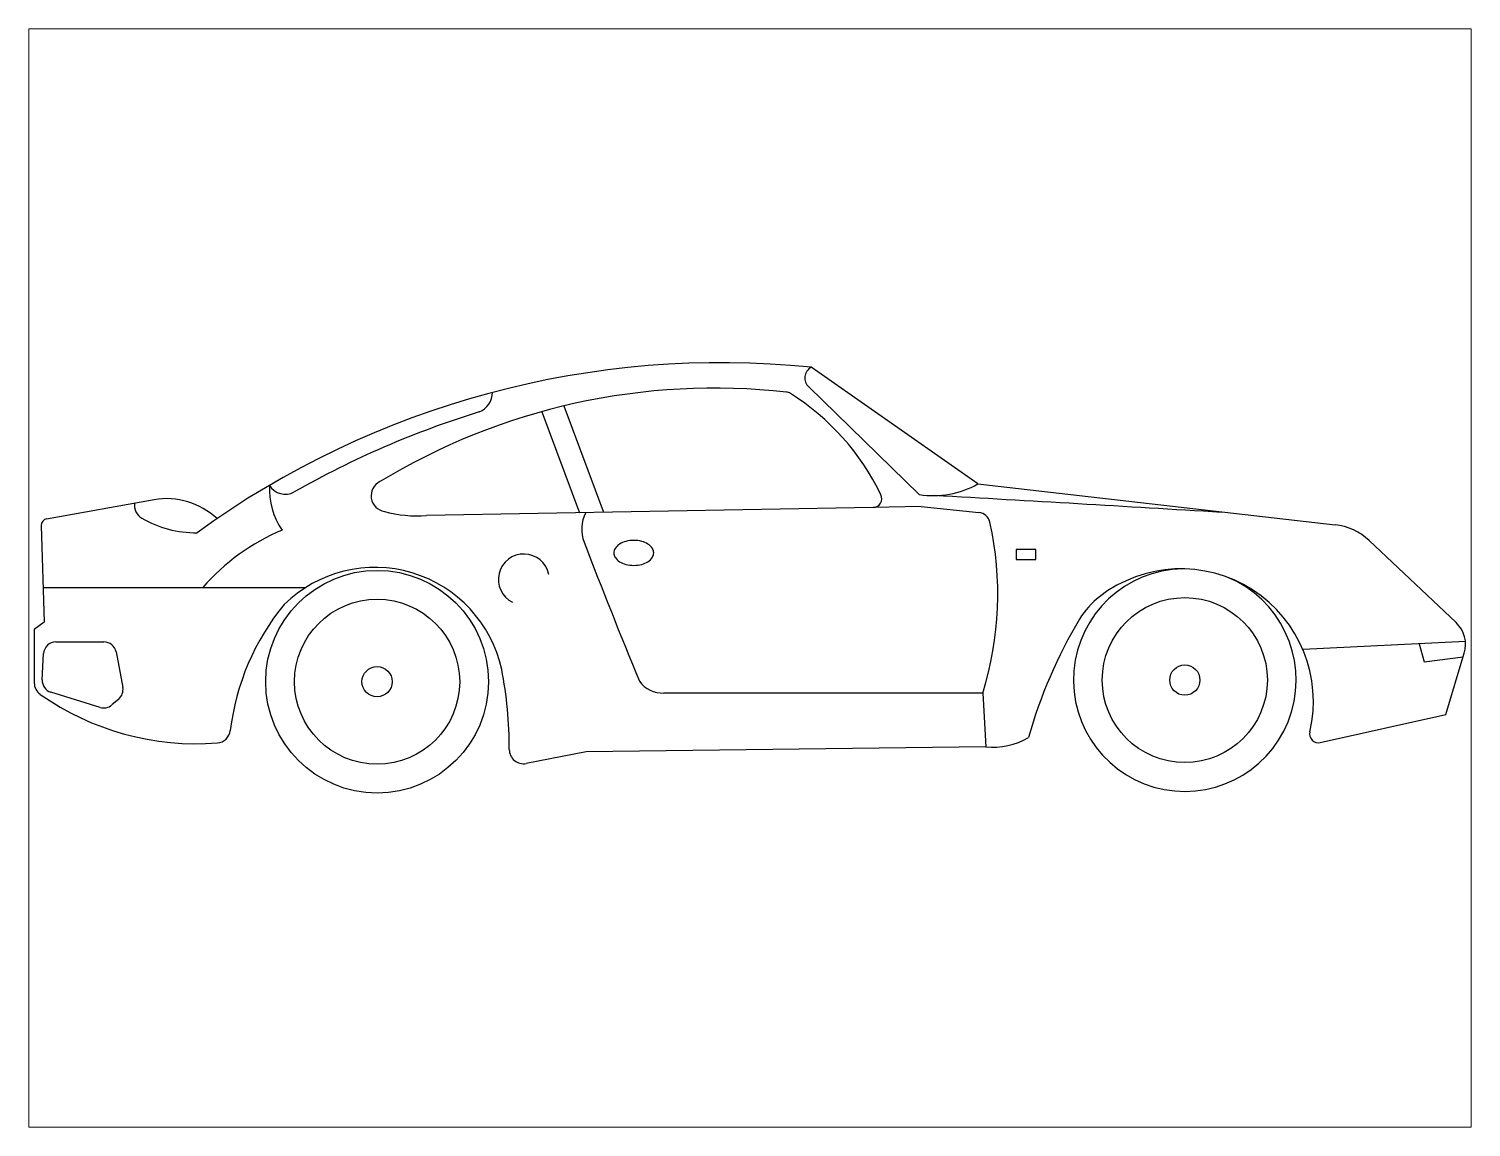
# Paper-space layout 'Layout1' of a CAD drawing. Header units: millimetres. Extents: x 1.05 to 9.45, y 0.8 to 7.2.
# The model-space entities are those that its viewports show. They can reach past a viewport. Long polylines and large blocks are cut down to what shows.
import ezdxf

# ---------------------------------------------------------------- set-up
doc = ezdxf.new("R2010")
doc.units = ezdxf.units.MM
doc.header["$MEASUREMENT"] = 0

# ---------------------------------------------------------------- blocks, each defined once
blk = doc.blocks.new('M_SITE2D_ELEV_VEHICLES_Car Sports 2')
at = {"color": 0}
for p, q in [((671.5, 920.7), (173.9, 1268.8)), ((167.5, 1210), (496.6, 889)), ((-629.9, 1136.3), (-517.6, 834.6)), ((-564.2, 1153.4), (-446, 835.9)), ((671.5, 920.7), (1738, 798.7)), ((-2107.6, 816.6), (-1786.8, 873.6)), ((359.2, 850.2), (-974.2, 826.4)), ((502.7, 852.8), (359.2, 850.2)), ((502.7, 852.8), (674.9, 835.4)), ((-2123.8, 796.6), (-2114.9, 508.2)), ((2098.9, 506.6), (1839.6, 751.4)), ((845, 724.5), (785.4, 724.5)), ((785.4, 724.5), (785.4, 694.6)), ((785.4, 694.6), (845, 694.6)), ((845, 694.6), (845, 724.5)), ((-2118.1, 610.9), (-1335.3, 610.9)), ((-2114.9, 508.2), (-2144.6, 486)), ((-2144.6, 486), (-2144.6, 326.8)), ((-2080.1, 448.7), (-1936.4, 448.7)), ((2126.7, 449.7), (1642.8, 426.3)), ((1988.5, 443), (2003.8, 389.3)), ((-2120.8, 335.5), (-2116.7, 414)), ((-1900.5, 418.9), (-1880.2, 312.9)), ((2003.8, 389.3), (2119.8, 403.8)), ((2067.7, 232.4), (2123.2, 414.9)), ((-1947.7, 253.3), (-2095, 298.6)), ((-1892.4, 278.3), (-1913.1, 260.5)), ((686.2, 296.2), (-265.8, 296.2)), ((686.2, 296.2), (695.2, 135.3)), ((1693.5, 148.5), (2067.7, 232.4)), ((695.2, 135.3), (-497, 120.6)), ((-497, 120.6), (-676.6, 85.8))]:
    blk.add_line(p, q, dxfattribs=at)
for centre, radius in [((-1121.3, 330), 332.4), ((-1121.3, 330), 246.4), ((1289.2, 334.8), 246.4), ((-1121.3, 330), 45.1), ((1289.2, 334.8), 45.1)]:
    blk.add_circle(centre, radius, dxfattribs=at)
for centre, radius, start, end in [((-95.9, -1377.2), 2659.7, 84.1766, 125.9847), ((190.8, 1237.2), 35.8, 118.0872, 229.4173), ((-113.4, -721.6), 1928.3, 83.6179, 121.3193), ((-840.2, 1194.2), 63.3, 291.9215, 359.7005), ((98, 1168.7), 26.3, 57.7031, 83.6179), ((-282.2, 567.1), 738, 25.7676, 57.7031), ((-1.7, -1505.8), 2764.1, 107.1452, 119.6384), ((-1219.6, 906.9), 223.3, 177.5785, 213.8736), ((-1395.2, 945.7), 55.8, 211.7514, 298.529), ((-1091.7, 885), 47.4, 116.7999, 260.6985), ((538.2, 1157.5), 271.8, 261.1979, 299.3696), ((-1800, 857.3), 45.7, 172.64, 239.0522), ((-1750.1, 655.4), 221.2, 46.9278, 99.5512), ((358.7, 876.5), 26.3, 271.0233, 25.7676), ((-11299.1, -208569.4), 209789.6, 86.530145, 86.764213), ((-1663.6, 1091.9), 317, 239.7135, 270.8793), ((-1003.9, 1179.2), 354, 254.3606, 274.8237), ((-403.5, 784.8), 107.4, 152.1971, 200.9963), ((671.1, 798.4), 37.2, 12.5588, 84.2411), ((-2104.1, 797.2), 19.7, 100.0716, 181.7839), ((-1157.3, 192.1), 640.2, 112.7602, 139.1349), ((-259.2, 591.2), 990.4, 342.6725, 12.5588), ((1717.8, 622.5), 177.3, 46.6362, 83.4744), ((15203.6, 6774.7), 16824.4, 200.99634, 202.51881), ((-374, 703.3), 44.4, 122.0184, 146.4793), ((-362.7, 685.3), 65.6, 104.5213, 122.0184), ((-355.3, 656.9), 95.1, 90, 104.5213), ((-355.3, 656.9), 95.1, 75.4787, 90), ((-348, 685.3), 65.6, 57.9816, 75.4787), ((-336.7, 703.3), 44.4, 33.5207, 57.9816), ((-683.4, 635.1), 76.1, 11.3131, 243.4549), ((-391, 714.6), 24, 146.4793, 180), ((-391, 714.6), 24, 180, 213.5207), ((-374, 725.9), 44.4, 213.5207, 237.9816), ((-336.7, 725.9), 44.4, 302.0184, 326.4793), ((-319.7, 714.6), 24, 0, 33.5207), ((-319.7, 714.6), 24, 326.4793, 0), ((-1127.8, 283.8), 387.4, 12.3894, 134.3304), ((-362.7, 743.9), 65.6, 237.9816, 255.4787), ((-355.3, 772.4), 95.1, 255.4787, 270), ((-355.3, 772.4), 95.1, 270, 284.5213), ((-348, 743.9), 65.6, 284.5213, 302.0184), ((1289.2, 334.8), 332.4, 91.0704, 67.619), ((1277.4, 271.6), 395.5, 346.6336, 127.9), ((-833.4, 96.8), 731.2, 140.6075, 173.1454), ((1183.5, 392.2), 242.7, 127.9, 149.0879), ((2229.7, -234.3), 1462.1, 149.0879, 164.2351), ((2037, 441.1), 90.1, 343.0842, 46.6362), ((-2080.1, 412.1), 36.6, 90, 176.9966), ((-1936.4, 412.1), 36.6, 10.7968, 90), ((-1959.7, 132.5), 1232.8, 359.7679, 10.9611), ((-2102.3, 326.8), 42.2, 180, 234.844), ((-2084.2, 333.6), 36.6, 176.9966, 252.8905), ((-1916.2, 306.1), 36.6, 310.6377, 10.7968), ((-270.7, 378.4), 82.3, 214.9817, 273.361), ((-1660.6, 954), 809.4, 234.844, 274.4335), ((-1936.9, 288.2), 36.6, 252.8905, 310.6377), ((-1601.3, 189.2), 42.2, 274.4335, 353.1454), ((1687.7, 174.1), 26.3, 166.6336, 282.6455), ((716.3, 345.6), 211.3, 264.2784, 300.2033), ((-684.6, 127.3), 42.2, 179.7679, 280.9583)]:
    blk.add_arc(centre, radius, start, end, dxfattribs=at)

msp = doc.modelspace()

# ---------------------------------------------------------------- block references
at = {"color": 0, "linetype": 'ByBlock'}
msp.add_blockref('M_SITE2D_ELEV_VEHICLES_Car Sports 2', (14100, 16600), dxfattribs=at)

psp = doc.layouts.get("Layout1")

# ---------------------------------------------------------------- viewports
at = {"layer": '0'}
psp.add_viewport(center=(5.25, 4), size=(8.4, 6.4), view_center_point=(14091.549, 17239.6496), view_height=3279.537098, dxfattribs=at)

doc.saveas('drawing.dxf')
